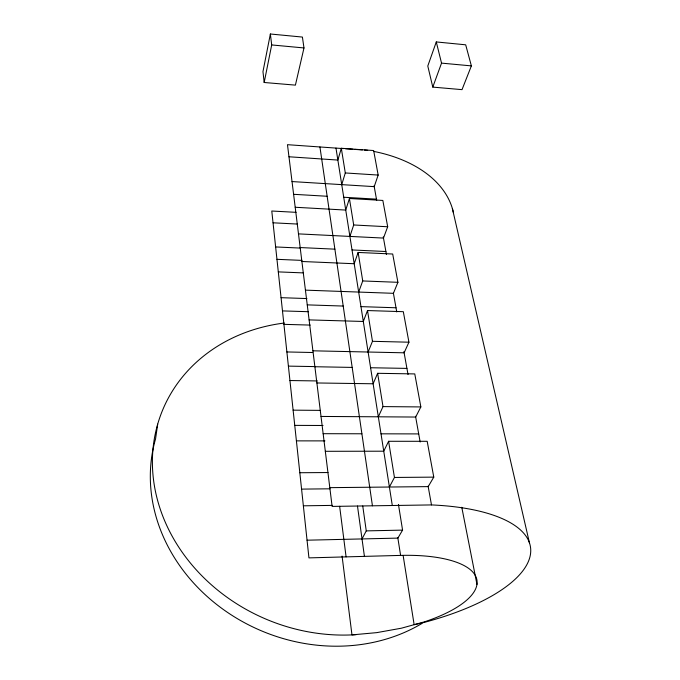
<?xml version="1.0" encoding="UTF-8"?>
<svg xmlns="http://www.w3.org/2000/svg" width="680" height="680" viewBox="0 0 680 680"><rect width="100%" height="100%" fill="white"/><g stroke="black" fill="none" stroke-linecap="round" stroke-linejoin="round"><path stroke-width="1.02" d="M157.692 424.133L155.55 438.923A172.694 150.952 23.5 0 0 226.041 611.396A172.694 150.952 23.5 0 0 422.008 623.433M270.368 34L262.964 71.629L264.18 82.492L295.409 85.127L303.986 47.948L302.404 37.069L270.368 34L271.694 44.939L264.18 82.492M292.034 181.569L374.221 186.635L378.165 175.066L373.651 150.543L341.317 148.274L337.858 160.064L288.975 156.774M341.734 184.629L345.296 172.95L341.317 148.274M298.486 233.886L383.477 238.076L387.685 226.754L382.84 200.447L349.418 198.5L345.738 210.069L295.205 207.264M349.894 236.419L353.694 224.978L349.418 198.5M305.43 290.139L393.414 293.318L397.911 282.31L392.7 254.023L358.13 252.45L354.203 263.729L301.894 261.494M436.279 41.939L427.788 66.019L432.786 87.108L462.017 89.641L471.376 65.892L465.69 44.812L436.279 41.939L441.533 63.121L432.786 87.108M358.666 292.069L362.729 280.95L358.13 252.45M312.919 350.812L404.115 352.809L408.935 342.201L403.317 311.686L367.506 310.548L363.298 321.47L309.102 319.898M368.118 352.019L372.47 341.309L367.506 310.548M321.011 416.44L415.675 417.044L420.852 406.929L414.774 373.923L377.629 373.303L373.116 383.775L316.889 382.967M378.326 416.806L383.01 406.598L377.629 373.303M329.8 487.654L428.196 486.616L433.78 477.131L427.184 441.303L388.603 441.286L383.741 451.197L325.32 451.308M362.015 538.934L366.256 530.885L362.754 505.996M389.394 487.024L394.442 477.454L388.603 441.286M398.438 504.424L402.577 530.119L397.876 538.11L307.046 540.192M342.074 556.062L351.968 634.89L376.779 632.63L401.404 628.201L424.524 621.817A104.176 37.442 -8.2 0 0 476.306 577.694A104.176 37.442 -8.2 0 0 400.605 555.399L308.941 557.88L271.779 211.012L296.115 212.339M366.256 530.885L402.577 530.119M303.365 505.818L332.274 505.393M403.147 555.568L414.146 624.682L420.869 623.262A165.112 62.262 -8.1 0 0 530.646 552.738A165.112 62.262 -8.1 0 0 431.486 504.925L332.12 506.413L287.478 144.687L343.417 148.614M301.572 489.115L330.012 488.81M394.442 477.454L433.78 477.131M299.82 472.736L328.006 472.54M296.403 440.869L324.938 440.887M323.144 433.695L361.896 433.78M381.004 433.823L418.71 433.908M294.746 425.374L323.034 425.493M383.01 406.598L420.852 406.929M293.114 410.159L320.118 410.372M289.944 380.536L317.322 380.945M288.397 366.12L315.546 366.613M314.882 366.732L352.189 367.412M370.591 367.744L406.921 368.399M286.883 351.951L312.766 352.512M372.47 341.309L408.935 342.201M283.925 324.351L310.207 325.082M282.481 310.904L308.558 311.712M307.25 304.878L343.204 306.051M360.961 306.629L396.015 307.776M281.07 297.678L306.926 298.562M362.729 280.95L397.911 282.31M278.307 271.889L303.552 272.909M276.955 259.318L302.005 260.398M300.177 247.562L334.883 249.16M352.027 249.951L385.9 251.515M275.629 246.942L300.492 248.089M353.694 224.978L387.685 226.754M273.046 222.802L297.313 224.051M293.607 194.302L327.148 196.265M343.723 197.243L376.474 199.155M345.296 172.95L378.165 175.066M345.491 148.758L352.911 149.277M355.002 149.421L362.414 149.94M364.523 150.093L367.693 150.314M271.694 44.939L303.986 47.948M441.533 63.121L471.376 65.892M452.362 208.463L529.431 542.776M461.779 507.28L476.96 584.409M374.068 185.776L376.695 200.379M383.265 236.878L386.427 254.448M393.397 293.199L396.772 311.975M403.903 351.602L408.034 374.552M415.539 416.271L420.163 442.008M428.111 486.149L431.486 504.925M397.791 537.6L400.605 555.399M335.971 148.087L392.309 505.512M319.931 146.965L372.436 505.81M357.484 506.048L364.421 556.385M339.635 506.311L346.086 556.877M356.269 634.644A176.434 152.779 23.4 0 1 156.179 494.751A176.434 152.779 23.4 0 1 284.291 323.025M374.043 151.462A134.64 85.841 -7.7 0 1 453.407 212.525"/></g></svg>
